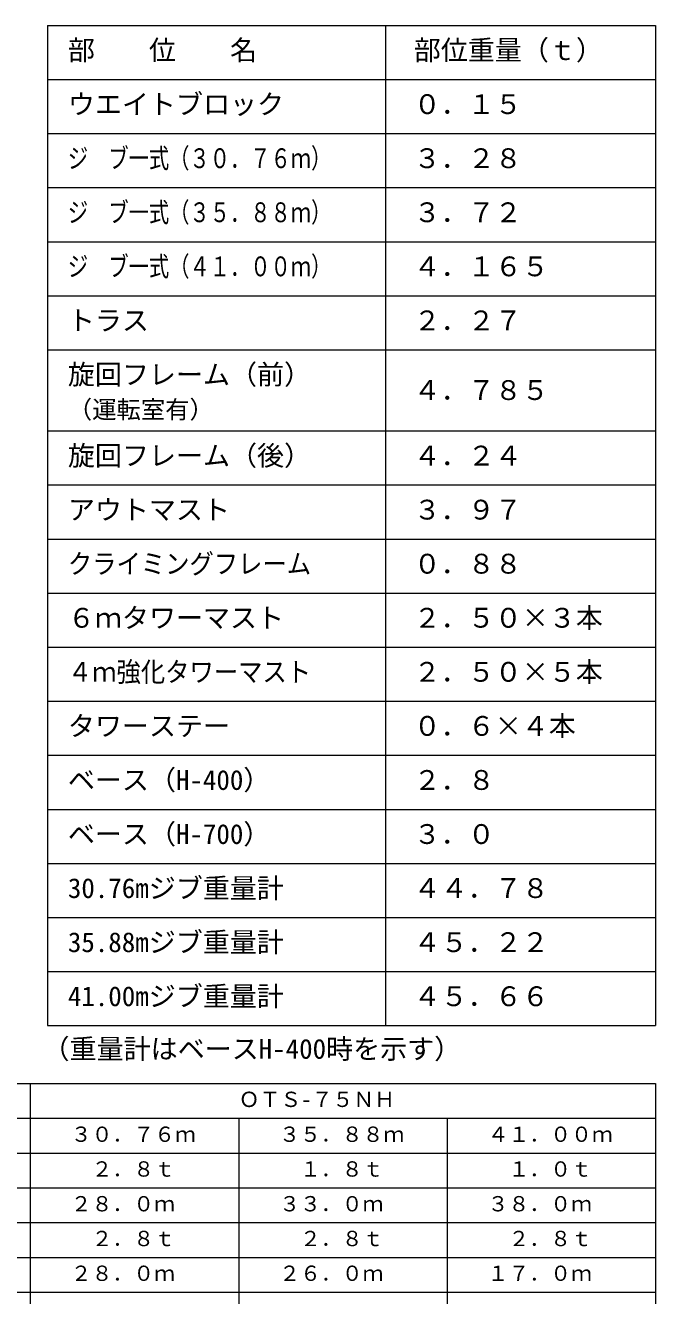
# Model space of a CAD drawing. Units: millimetres, scale not verified. Extents: x -32409 to 32443, y -43405 to 44769.
# Drawn here: x 15638 to 31963, y -26396 to 6495 of the extents above; entities that cross this region are included whole.
import ezdxf
from ezdxf.enums import TextEntityAlignment as Align

# ---------------------------------------------------------------- set-up
doc = ezdxf.new("R2010")
doc.units = ezdxf.units.MM
doc.header["$LTSCALE"] = 100
doc.layers.add('0-5_05 寸法', color=7, linetype='Continuous', lineweight=18)
doc.styles.add('ＭＳ ゴシック', font='')
doc.styles.get('ＭＳ ゴシック').set_extended_font_data('MS Gothic')

msp = doc.modelspace()

# ---------------------------------------------------------------- linework, layer by layer
at = {"layer": '0-5_05 寸法'}
for p, q in [((16213.1, 6494.9), (16213.1, -19405.1)), ((16213.1, 6494.9), (31963.1, 6494.9)), ((24963.1, 6494.9), (24963.1, -19405.1)), ((31963.1, 6494.9), (31963.1, -19405.1)), ((16213.1, 5094.9), (31963.1, 5094.9)), ((16213.1, 3694.9), (31963.1, 3694.9)), ((16213.1, 2294.9), (31963.1, 2294.9)), ((16213.1, 894.9), (31963.1, 894.9)), ((16213.1, -505.1), (31963.1, -505.1)), ((16213.1, -1905.1), (31963.1, -1905.1)), ((16213.1, -4005.1), (31963.1, -4005.1)), ((16213.1, -5405.1), (31963.1, -5405.1)), ((16213.1, -6805.1), (31963.1, -6805.1)), ((16213.1, -8205.1), (31963.1, -8205.1)), ((16213.1, -9605.1), (31963.1, -9605.1)), ((16213.1, -11005.1), (31963.1, -11005.1)), ((16213.1, -12405.1), (31963.1, -12405.1)), ((16213.1, -13805.1), (31963.1, -13805.1)), ((16213.1, -15205.1), (31963.1, -15205.1)), ((16213.1, -16605.1), (31963.1, -16605.1)), ((16213.1, -18005.1), (31963.1, -18005.1)), ((16213.1, -19405.1), (31963.1, -19405.1)), ((8563.1, -20905.1), (31963.1, -20905.1)), ((15763.1, -20905.1), (15763.1, -43405)), ((31963.1, -20905.1), (31963.1, -42505)), ((31963.1, -20905.1), (31963.1, -43405)), ((8563.1, -21805.1), (31963.1, -21805.1)), ((21163.1, -21805.1), (21163.1, -27205.1)), ((26563.1, -21805.1), (26563.1, -27205.1)), ((8563.1, -22705.1), (31963.1, -22705.1)), ((12163.1, -23605.1), (31963.1, -23605.1)), ((8563.1, -24505.1), (31963.1, -24505.1)), ((12163.1, -25405.1), (31963.1, -25405.1)), ((8563.1, -26305.1), (31963.1, -26305.1))]:
    msp.add_line(p, q, dxfattribs=at)

# ---------------------------------------------------------------- texts
at = {"layer": '0-5_05 寸法', "style": 'ＭＳ ゴシック'}
for s, height, p in [('部\u3000\u3000位\u3000\u3000名', 513.2, (16738.1, 5444.9)), ('部位重量（ｔ）', 513.2, (25698.1, 5444.9)), ('ウエイトブロック', 513.2, (16738.1, 4044.9)), ('０．１５', 513.2, (25698.1, 4044.9)), ('３．２８', 513.2, (25698.1, 2644.9)), ('３．７２', 513.2, (25698.1, 1244.9)), ('４．１６５', 513.2, (25698.1, -155.1)), ('トラス', 513.2, (16738.1, -1555.1)), ('２．２７', 513.2, (25698.1, -1555.1)), ('旋回フレーム（前）', 513.2, (16738.1, -2955.1)), ('４．７８５', 513.2, (25698.1, -3359.2)), ('（運転室有）', 461.9, (16738.1, -3821.2)), ('旋回フレーム（後）', 513.2, (16738.1, -5055.1)), ('４．２４', 513.2, (25698.1, -5055.1)), ('アウトマスト', 513.2, (16738.1, -6455.1)), ('３．９７', 513.2, (25698.1, -6455.1)), ('０．８８', 513.2, (25698.1, -7855.1)), ('６ｍタワーマスト', 513.2, (16738.1, -9255.1)), ('２．５０×３本', 513.2, (25698.1, -9255.1)), ('２．５０×５本', 513.2, (25698.1, -10655.1)), ('タワーステー', 513.2, (16738.1, -12055.1)), ('０．６×４本', 513.2, (25698.1, -12055.1)), ('ベース（H-400）', 513.2, (16738.1, -13455.1)), ('２．８', 513.2, (25698.1, -13455.1)), ('ベース（H-700）', 513.2, (16738.1, -14855.1)), ('３．０', 513.2, (25698.1, -14855.1)), ('30.76mジブ重量計', 513.2, (16738.1, -16255.1)), ('４４．７８', 513.2, (25698.1, -16255.1)), ('35.88mジブ重量計', 513.2, (16738.1, -17655.1)), ('４５．２２', 513.2, (25698.1, -17655.1)), ('41.00mジブ重量計', 513.2, (16738.1, -19055.1)), ('４５．６６', 513.2, (25698.1, -19055.1)), ('（重量計はベースH-400時を示す）', 513.2, (16081.8, -20417.1)), ('ＯＴＳ-７５ＮＨ', 395.9, (21163.1, -21630.9)), ('３０．７６ｍ', 395.9, (16813.1, -22534)), ('３５．８８ｍ', 395.9, (22213.1, -22534)), ('４１．００ｍ', 395.9, (27613.1, -22534)), ('\u3000２．８ｔ', 395.9, (16813.1, -23434)), ('\u3000１．８ｔ', 395.9, (22213.1, -23434)), ('\u3000１．０ｔ', 395.9, (27613.1, -23434)), ('２８．０ｍ', 395.9, (16813.1, -24334)), ('３３．０ｍ', 395.9, (22213.1, -24334)), ('３８．０ｍ', 395.9, (27613.1, -24334)), ('\u3000２．８ｔ', 395.9, (16813.1, -25234)), ('\u3000２．８ｔ', 395.9, (22213.1, -25234)), ('\u3000２．８ｔ', 395.9, (27613.1, -25234)), ('２８．０ｍ', 395.9, (16813.1, -26134)), ('２６．０ｍ', 395.9, (22213.1, -26134)), ('１７．０ｍ', 395.9, (27613.1, -26134))]:
    msp.add_text(s, height=height, dxfattribs=at).set_placement(p, align=Align.BOTTOM_LEFT)
for s, width, p in [('ジ\u3000ブ一式（３０．７６ｍ）', 0.75, (16738.1, 2644.9)), ('ジ\u3000ブ一式（３５．８８ｍ）', 0.75, (16738.1, 1244.9)), ('ジ\u3000ブ一式（４１．００ｍ）', 0.75, (16738.1, -155.1)), ('クライミングフレーム', 0.9, (16738.1, -7855.1)), ('４ｍ強化タワーマスト', 0.9, (16738.1, -10655.1))]:
    msp.add_text(s, height=513.2, dxfattribs=dict(at, width=width)).set_placement(p, align=Align.BOTTOM_LEFT)

doc.saveas('drawing.dxf')
